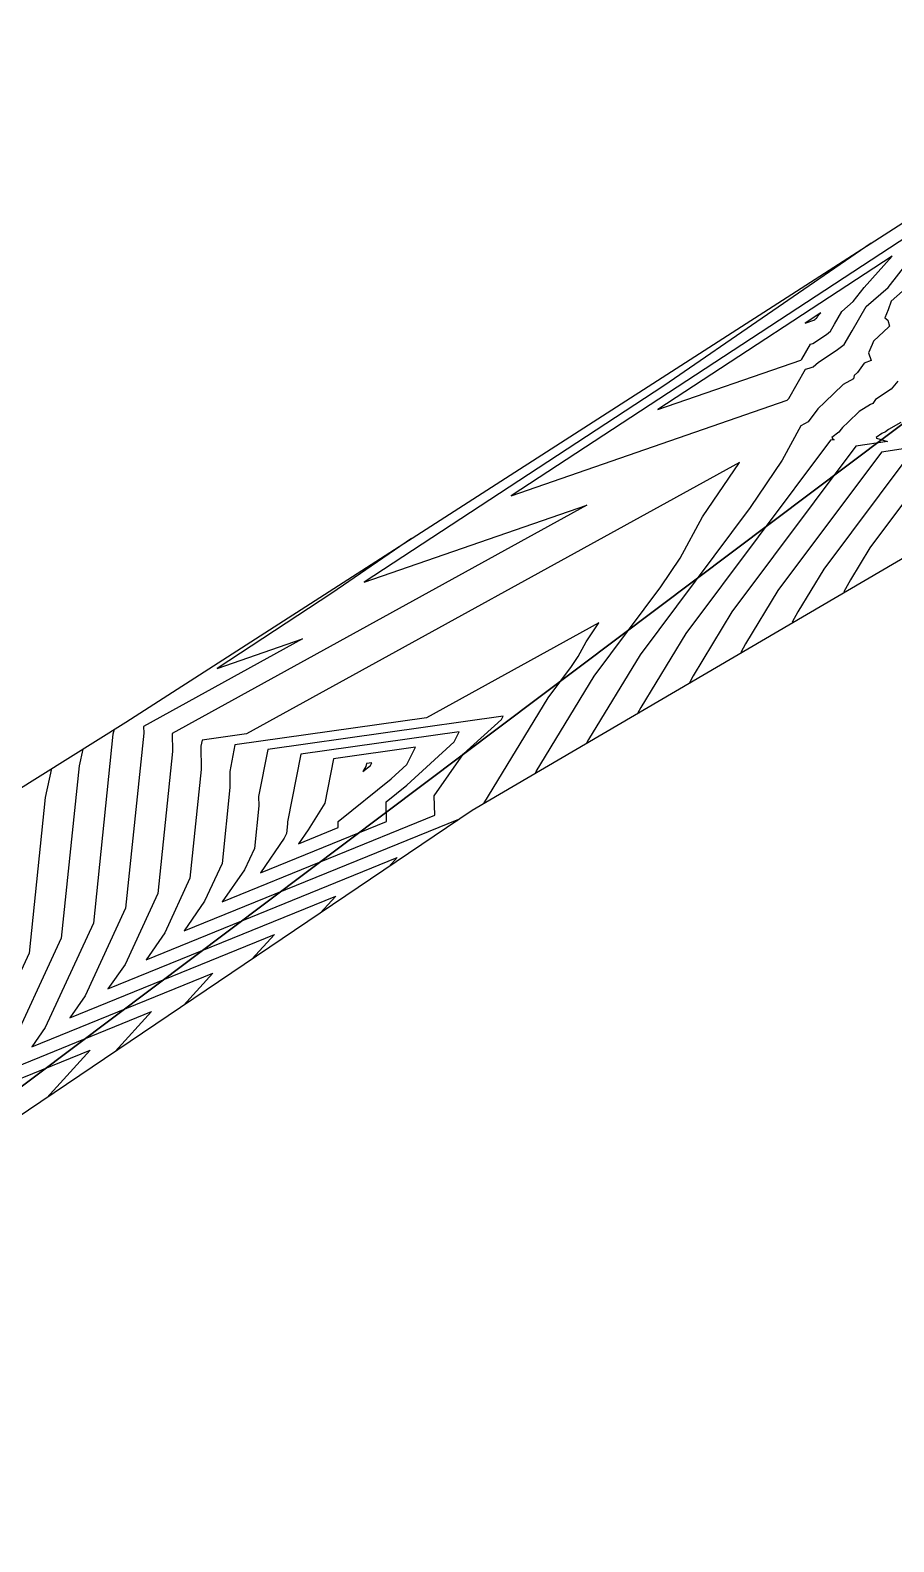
# Model space of a CAD drawing. Header units: metres. Extents: x 419533 to 423558, y 4805342 to 4807578.
# Drawn here: x 422395 to 422474.7, y 4806904.3 to 4807043.8 of the extents above; entities that cross this region are included whole.
import ezdxf

# ---------------------------------------------------------------- set-up
doc = ezdxf.new("R2010")
doc.units = ezdxf.units.M
for name, color, linetype in [('C-TINN-BNDY', 110, 'Continuous'), ('C-TOPO-MAJR', 9, 'Continuous'), ('C-TOPO-MINR', 8, 'Continuous')]:
    doc.layers.add(name, color=color, linetype=linetype)

# ---------------------------------------------------------------- blocks, each defined once
blk = doc.blocks.new('tower_bases_layout_1')
at = {"color": 31, "lineweight": 30, "true_color": 0xffbd7a, "elevation": 1718.01}
blk.add_lwpolyline([(423449.83, 4807399.59), (423130.59, 4807500.11), (421950.92, 4806613), (421795.04, 4806430.99), (421305.02, 4806147.04), (421305.02, 4806147.04), (420630.08, 4805770.97), (419765.16, 4805549.54), (419617.36, 4805580.09)], dxfattribs=at)
blk = doc.blocks.new('leg_extensions_profiles_1')
at = {"layer": 'C-TINN-BNDY', "color": 110, "linetype": 'Continuous', "lineweight": -3, "flags": 128}
for points in [[(422172.4, 4806802.79), (422201.44, 4806820.08), (422251.05, 4806867.23), (422301.43, 4806898.88), (422367.29, 4806957.11), (422403.82, 4806979.96), (422487.95, 4807034.01), (422492.1, 4807036.74), (422549.12, 4807073.4), (422585.79, 4807109.09), (422612.12, 4807123.21), (422670.52, 4807165.95), (422709.26, 4807207.21), (422718.19, 4807218.52), (422723.23, 4807221.36), (422766.67, 4807244.99), (422813.42, 4807269.91), (422858.13, 4807307.81), (422917.4, 4807353.92), (422940.85, 4807374.03), (422981.22, 4807401.84), (423054.78, 4807456.97)], [(423078.77, 4807461.2), (423033.14, 4807416.13), (423026.41, 4807402.94), (423023.17, 4807397.27), (422979.4, 4807374.91), (422934.17, 4807330.43), (422885.07, 4807295.41), (422877.92, 4807292.45), (422800.6, 4807234.6), (422739.16, 4807184.67), (422670.36, 4807136.21), (422640.99, 4807115.07), (422591.91, 4807092), (422552.85, 4807047.84), (422506.52, 4807013.22), (422490.82, 4807004.03), (422435.8, 4806971.81), (422359.73, 4806920.46), (422308.03, 4806873.45), (422277.37, 4806842.43), (422235.26, 4806803.92), (422183.95, 4806768.39)]]:
    blk.add_lwpolyline(points, dxfattribs=at)
at = {"layer": 'C-TOPO-MAJR', "color": 9, "linetype": 'Continuous', "lineweight": -3, "flags": 128}
for points, elevation in [([(422475.91, 4807004.33), (422468.25, 4806994.08), (422465.86, 4806990.14), (422465.34, 4806989.19), (422465.52, 4806989.22)], 1750), ([(422441.63, 4806975.23), (422441.6, 4806975.22), (422441.7, 4806975.41), (422447.04, 4806984.2), (422453.2, 4806992.44), (422455, 4806995.08), (422457.06, 4806998.92), (422460.45, 4807003.93), (422414.95, 4806978.88), (422410.85, 4806978.31), (422410.74, 4806977.74), (422410.78, 4806975.59), (422409.73, 4806965.55), (422407.41, 4806960.52), (422405.69, 4806958.02), (422428.87, 4806967.46), (422428.08, 4806966.6)], 1745), ([(422396.95, 4806975.67), (422396.37, 4806973.01), (422394.88, 4806958.63), (422389.03, 4806945.97), (422388.1, 4806944.64), (422400.51, 4806949.69), (422396.53, 4806945.3)], 1750)]:
    blk.add_lwpolyline(points, dxfattribs=dict(at, elevation=elevation))
for points, elevation in [([(422439.38, 4807000.84), (422464.86, 4807009.67), (422465.03, 4807009.82), (422466.56, 4807012.54), (422466.89, 4807012.63), (422467.27, 4807012.76), (422467.76, 4807013.17), (422469.4, 4807014.26), (422470.12, 4807014.82), (422470.87, 4807016.09), (422472.16, 4807018.32), (422474.2, 4807020.09), (422476.15, 4807022.61), (422481.17, 4807028.21), (422439.38, 4807000.84)], 1745), ([(422426.52, 4806976.21), (422426.03, 4806976.14), (422425.98, 4806975.87), (422425.68, 4806975.4), (422426.41, 4806975.97), (422426.52, 4806976.21)], 1740)]:
    blk.add_lwpolyline(points, close=True, dxfattribs=dict(at, elevation=elevation))
at = {"layer": 'C-TOPO-MINR', "color": 8, "linetype": 'Continuous', "lineweight": -3, "flags": 128}
for points, elevation in [([(422475.08, 4807011.42), (422474.47, 4807010.68), (422473.02, 4807009.74), (422472.76, 4807009.38), (422472.56, 4807009.28), (422471.51, 4807008.62), (422470.49, 4807007.65), (422469.96, 4807007.14), (422469.86, 4807007), (422469.62, 4807006.73), (422469, 4807006.22), (422469.09, 4807006.07), (422469.21, 4807006.03), (422468.85, 4807005.98), (422455.52, 4806988.15), (422451.37, 4806981.3), (422451.09, 4806980.81), (422451.19, 4806980.82)], 1747), ([(422475.35, 4807007.63), (422474.21, 4807006.96), (422473.93, 4807006.76), (422473.61, 4807006.6), (422473.08, 4807006.24), (422473.12, 4807006.17), (422474.11, 4807005.87), (422471.2, 4807005.43), (422459.77, 4806990.13), (422456.2, 4806984.25), (422455.84, 4806983.6), (422455.97, 4806983.62)], 1748), ([(422477.2, 4807005.44), (422473.56, 4807004.88), (422464.01, 4806992.1), (422461.03, 4806987.19), (422460.59, 4806986.4), (422460.75, 4806986.42)], 1749), ([(422477.09, 4807021.11), (422474.46, 4807018.82), (422474.19, 4807018.02), (422473.87, 4807017.29), (422474.15, 4807017.07), (422474.31, 4807016.51), (422474.24, 4807016.45), (422472.84, 4807015.12), (422472.72, 4807014.81), (422472.38, 4807014.04), (422472.61, 4807013.34), (422471.98, 4807013.09), (422471.35, 4807012.23), (422471.06, 4807011.95), (422470.98, 4807011.64), (422470.04, 4807011.13), (422468.33, 4807009.5), (422467.7, 4807008.88), (422466.8, 4807007.67), (422466.12, 4807007.3), (422464.41, 4807004.13), (422461.45, 4806999.78), (422451.28, 4806986.18), (422446.53, 4806978.35), (422446.35, 4806978.02), (422446.41, 4806978.03)], 1746), ([(422478.27, 4807003.77), (422472.5, 4806996.05), (422470.7, 4806993.09), (422470.09, 4806991.99), (422470.3, 4806992.02)], 1751), ([(422472.63, 4807024.17), (422453.48, 4807010.99), (422425.81, 4806992.88), (422446.36, 4806999.99), (422408.1, 4806978.9), (422408.12, 4806977.26), (422406.76, 4806964.16), (422403.74, 4806957.61), (422402.17, 4806955.35), (422423.2, 4806963.91), (422421.77, 4806962.34)], 1746), ([(422430.18, 4806996.9), (422422.84, 4806991.85), (422412.24, 4806984.91), (422420.12, 4806987.64), (422405.46, 4806979.56), (422405.47, 4806978.93), (422403.79, 4806962.78), (422400.06, 4806954.7), (422398.65, 4806952.67), (422417.53, 4806960.36), (422415.46, 4806958.08)], 1747), ([(422436.86, 4806972.43), (422436.85, 4806972.43), (422436.87, 4806972.46), (422442.79, 4806982.22), (422444.95, 4806985.11), (422445.58, 4806986.03), (422446.3, 4806987.37), (422447.49, 4806989.13), (422431.57, 4806980.37), (422413.89, 4806977.87), (422413.41, 4806975.41), (422413.43, 4806973.92), (422412.71, 4806966.93), (422411.09, 4806963.43), (422409.2, 4806960.7), (422434.54, 4806971.02), (422434.4, 4806970.86)], 1744), ([(422402.73, 4806979.28), (422402.63, 4806978.86), (422400.82, 4806961.4), (422396.38, 4806951.79), (422395.14, 4806949.99), (422411.86, 4806956.8), (422409.15, 4806953.82)], 1748), ([(422399.84, 4806977.47), (422399.5, 4806975.94), (422397.85, 4806960.02), (422392.7, 4806948.88), (422391.62, 4806947.31), (422406.19, 4806953.25), (422402.84, 4806949.56)], 1749)]:
    blk.add_lwpolyline(points, dxfattribs=dict(at, elevation=elevation))
for points, elevation in [([(422452.94, 4807008.81), (422466.13, 4807013.38), (422466.22, 4807013.45), (422467.01, 4807014.86), (422467.23, 4807014.92), (422468.48, 4807015.75), (422468.85, 4807016.04), (422469.24, 4807016.7), (422469.91, 4807017.86), (422470.97, 4807018.77), (422471.97, 4807020.08), (422474.57, 4807022.98), (422452.94, 4807008.81)], 1744), ([(422466.51, 4807016.78), (422467.41, 4807017.09), (422467.41, 4807017.09), (422467.46, 4807017.19), (422467.48, 4807017.19), (422467.56, 4807017.25), (422467.59, 4807017.27), (422467.62, 4807017.31), (422467.66, 4807017.39), (422467.73, 4807017.45), (422467.8, 4807017.54), (422467.98, 4807017.74), (422466.51, 4807016.78)], 1743), ([(422432.29, 4806973.15), (422435, 4806977.03), (422438.49, 4806980.2), (422438.65, 4806980.5), (422416.92, 4806977.44), (422416.07, 4806973.09), (422416.09, 4806972.25), (422415.68, 4806968.31), (422414.77, 4806966.34), (422412.72, 4806963.38), (422432.33, 4806971.37), (422432.29, 4806973.15)], 1743), ([(422434.6, 4806979.07), (422419.96, 4806977), (422418.74, 4806970.77), (422418.74, 4806970.58), (422418.65, 4806969.69), (422418.44, 4806969.25), (422416.24, 4806966.05), (422427.88, 4806970.8), (422427.84, 4806972.62), (422429.74, 4806974.14), (422434.13, 4806978.13), (422434.6, 4806979.07)], 1742), ([(422430.56, 4806977.64), (422422.99, 4806976.57), (422422.19, 4806972.49), (422420.64, 4806970.01), (422419.75, 4806968.73), (422423.43, 4806970.23), (422423.41, 4806970.8), (422428.31, 4806974.73), (422429.76, 4806976.05), (422430.56, 4806977.64)], 1741)]:
    blk.add_lwpolyline(points, close=True, dxfattribs=dict(at, elevation=elevation))

msp = doc.modelspace()

# ---------------------------------------------------------------- linework, layer by layer
at = {"layer": 'C-TOPO-MAJR', "color": 9, "linetype": 'Continuous', "lineweight": -3, "flags": 128}
for points, elevation in [([(422439.38, 4807000.84), (422464.86, 4807009.67), (422465.03, 4807009.82), (422466.56, 4807012.54), (422466.89, 4807012.63), (422467.27, 4807012.76), (422467.76, 4807013.17), (422469.4, 4807014.26), (422470.12, 4807014.82), (422470.87, 4807016.09), (422472.16, 4807018.32), (422474.2, 4807020.09), (422476.15, 4807022.61), (422481.17, 4807028.21), (422439.38, 4807000.84)], 1745), ([(422426.52, 4806976.21), (422426.03, 4806976.14), (422425.98, 4806975.87), (422425.68, 4806975.4), (422426.41, 4806975.97), (422426.52, 4806976.21)], 1740)]:
    msp.add_lwpolyline(points, close=True, dxfattribs=dict(at, elevation=elevation))
for points, elevation in [([(422441.63, 4806975.23), (422441.6, 4806975.22), (422441.7, 4806975.41), (422447.04, 4806984.2), (422453.2, 4806992.44), (422455, 4806995.08), (422457.06, 4806998.92), (422460.45, 4807003.93), (422414.95, 4806978.88), (422410.85, 4806978.31), (422410.74, 4806977.74), (422410.78, 4806975.59), (422409.73, 4806965.55), (422407.41, 4806960.52), (422405.69, 4806958.02), (422428.87, 4806967.46), (422428.08, 4806966.6)], 1745), ([(422475.91, 4807004.33), (422468.25, 4806994.08), (422465.86, 4806990.14), (422465.34, 4806989.19), (422465.52, 4806989.22)], 1750), ([(422396.95, 4806975.67), (422396.37, 4806973.01), (422394.88, 4806958.63), (422389.03, 4806945.97), (422388.1, 4806944.64), (422400.51, 4806949.69), (422396.53, 4806945.3)], 1750)]:
    msp.add_lwpolyline(points, dxfattribs=dict(at, elevation=elevation))
at = {"layer": 'C-TOPO-MINR', "color": 8, "linetype": 'Continuous', "lineweight": -3, "flags": 128}
for points, elevation in [([(422472.63, 4807024.17), (422453.48, 4807010.99), (422425.81, 4806992.88), (422446.36, 4806999.99), (422408.1, 4806978.9), (422408.12, 4806977.26), (422406.76, 4806964.16), (422403.74, 4806957.61), (422402.17, 4806955.35), (422423.2, 4806963.91), (422421.77, 4806962.34)], 1746), ([(422477.09, 4807021.11), (422474.46, 4807018.82), (422474.19, 4807018.02), (422473.87, 4807017.29), (422474.15, 4807017.07), (422474.31, 4807016.51), (422474.24, 4807016.45), (422472.84, 4807015.12), (422472.72, 4807014.81), (422472.38, 4807014.04), (422472.61, 4807013.34), (422471.98, 4807013.09), (422471.35, 4807012.23), (422471.06, 4807011.95), (422470.98, 4807011.64), (422470.04, 4807011.13), (422468.33, 4807009.5), (422467.7, 4807008.88), (422466.8, 4807007.67), (422466.12, 4807007.3), (422464.41, 4807004.13), (422461.45, 4806999.78), (422451.28, 4806986.18), (422446.53, 4806978.35), (422446.35, 4806978.02), (422446.41, 4806978.03)], 1746), ([(422475.08, 4807011.42), (422474.47, 4807010.68), (422473.02, 4807009.74), (422472.76, 4807009.38), (422472.56, 4807009.28), (422471.51, 4807008.62), (422470.49, 4807007.65), (422469.96, 4807007.14), (422469.86, 4807007), (422469.62, 4807006.73), (422469, 4807006.22), (422469.09, 4807006.07), (422469.21, 4807006.03), (422468.85, 4807005.98), (422455.52, 4806988.15), (422451.37, 4806981.3), (422451.09, 4806980.81), (422451.19, 4806980.82)], 1747), ([(422475.35, 4807007.63), (422474.21, 4807006.96), (422473.93, 4807006.76), (422473.61, 4807006.6), (422473.08, 4807006.24), (422473.12, 4807006.17), (422474.11, 4807005.87), (422471.2, 4807005.43), (422459.77, 4806990.13), (422456.2, 4806984.25), (422455.84, 4806983.6), (422455.97, 4806983.62)], 1748), ([(422477.2, 4807005.44), (422473.56, 4807004.88), (422464.01, 4806992.1), (422461.03, 4806987.19), (422460.59, 4806986.4), (422460.75, 4806986.42)], 1749), ([(422478.27, 4807003.77), (422472.5, 4806996.05), (422470.7, 4806993.09), (422470.09, 4806991.99), (422470.3, 4806992.02)], 1751), ([(422430.18, 4806996.9), (422422.84, 4806991.85), (422412.24, 4806984.91), (422420.12, 4806987.64), (422405.46, 4806979.56), (422405.47, 4806978.93), (422403.79, 4806962.78), (422400.06, 4806954.7), (422398.65, 4806952.67), (422417.53, 4806960.36), (422415.46, 4806958.08)], 1747), ([(422436.86, 4806972.43), (422436.85, 4806972.43), (422436.87, 4806972.46), (422442.79, 4806982.22), (422444.95, 4806985.11), (422445.58, 4806986.03), (422446.3, 4806987.37), (422447.49, 4806989.13), (422431.57, 4806980.37), (422413.89, 4806977.87), (422413.41, 4806975.41), (422413.43, 4806973.92), (422412.71, 4806966.93), (422411.09, 4806963.43), (422409.2, 4806960.7), (422434.54, 4806971.02), (422434.4, 4806970.86)], 1744), ([(422402.73, 4806979.28), (422402.63, 4806978.86), (422400.82, 4806961.4), (422396.38, 4806951.79), (422395.14, 4806949.99), (422411.86, 4806956.8), (422409.15, 4806953.82)], 1748), ([(422399.84, 4806977.47), (422399.5, 4806975.94), (422397.85, 4806960.02), (422392.7, 4806948.88), (422391.62, 4806947.31), (422406.19, 4806953.25), (422402.84, 4806949.56)], 1749)]:
    msp.add_lwpolyline(points, dxfattribs=dict(at, elevation=elevation))
for points, elevation in [([(422452.94, 4807008.81), (422466.13, 4807013.38), (422466.22, 4807013.45), (422467.01, 4807014.86), (422467.23, 4807014.92), (422468.48, 4807015.75), (422468.85, 4807016.04), (422469.24, 4807016.7), (422469.91, 4807017.86), (422470.97, 4807018.77), (422471.97, 4807020.08), (422474.57, 4807022.98), (422452.94, 4807008.81)], 1744), ([(422466.51, 4807016.78), (422467.41, 4807017.09), (422467.41, 4807017.09), (422467.46, 4807017.19), (422467.48, 4807017.19), (422467.56, 4807017.25), (422467.59, 4807017.27), (422467.62, 4807017.31), (422467.66, 4807017.39), (422467.73, 4807017.45), (422467.8, 4807017.54), (422467.98, 4807017.74), (422466.51, 4807016.78)], 1743), ([(422432.29, 4806973.15), (422435, 4806977.03), (422438.49, 4806980.2), (422438.65, 4806980.5), (422416.92, 4806977.44), (422416.07, 4806973.09), (422416.09, 4806972.25), (422415.68, 4806968.31), (422414.77, 4806966.34), (422412.72, 4806963.38), (422432.33, 4806971.37), (422432.29, 4806973.15)], 1743), ([(422434.6, 4806979.07), (422419.96, 4806977), (422418.74, 4806970.77), (422418.74, 4806970.58), (422418.65, 4806969.69), (422418.44, 4806969.25), (422416.24, 4806966.05), (422427.88, 4806970.8), (422427.84, 4806972.62), (422429.74, 4806974.14), (422434.13, 4806978.13), (422434.6, 4806979.07)], 1742), ([(422430.56, 4806977.64), (422422.99, 4806976.57), (422422.19, 4806972.49), (422420.64, 4806970.01), (422419.75, 4806968.73), (422423.43, 4806970.23), (422423.41, 4806970.8), (422428.31, 4806974.73), (422429.76, 4806976.05), (422430.56, 4806977.64)], 1741)]:
    msp.add_lwpolyline(points, close=True, dxfattribs=dict(at, elevation=elevation))

# ---------------------------------------------------------------- block references
for name in ['leg_extensions_profiles_1', 'tower_bases_layout_1']:
    msp.add_blockref(name, (0, 0))

doc.saveas('drawing.dxf')
